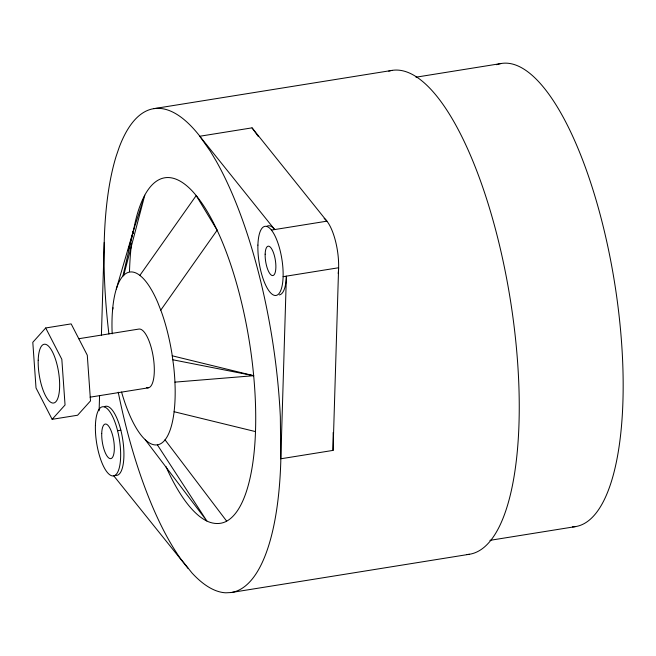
<?xml version="1.0" encoding="UTF-8"?>
<svg xmlns="http://www.w3.org/2000/svg" width="656" height="656" viewBox="0 0 656 656"><rect width="100%" height="100%" fill="white"/><g stroke="black" fill="none" stroke-linecap="round" stroke-linejoin="round"><path stroke-width="0.98" d="M279.3 294.921A34.998 11.505 80.9 0 0 286.385 276.143L280.834 458.782L333.051 450.393L333.182 432.46M99.113 410.746L99.581 395.445M101.409 335.241L104.238 242.392M333.051 450.393L338.611 267.755L283.121 276.668M132.988 233.536C135.308 219.99 138.637 206.378 145.279 194.233A175.004 57.523 80.9 0 1 192.946 191.765C205.139 205.402 213.569 221.884 220.859 238.522A175.004 57.523 80.9 0 1 252.519 364.572C255.332 389.402 256.529 414.453 255.143 439.413A175.004 57.523 80.9 0 1 227.312 520.798C220.285 525.136 211.265 523.947 204.467 519.749A175.004 57.523 80.9 0 1 165.87 466.432M112.176 333.855A87.502 28.757 80.9 0 1 112.266 314.035L112.619 309.271A87.502 28.757 80.9 0 1 116.309 289.001L117.416 285.778A87.502 28.757 80.9 0 1 122.893 276.102L133.685 229.707L144.779 195.209L123.705 275.315M112.586 309.755L113.103 307.779M128.215 250.461L133.685 229.707L116.309 289.001M139.859 275.405L196.201 195.578L217.103 230.141M160.786 310.116L217.136 230.223M45.707 327.967L32.8 342.301L36.023 387.975L52.144 419.323L77.605 415.232L90.503 400.898L87.289 355.224L71.16 323.884L45.707 327.967L61.828 359.316L65.051 404.99L52.144 419.323M122.893 276.102L124.501 274.544A87.502 28.757 80.9 0 1 139.654 275.233L141.712 276.963A87.502 28.757 80.9 0 1 149.945 287.262L151.954 290.633A87.502 28.757 80.9 0 1 157.735 302.416L161.302 311.502A87.502 28.757 80.9 0 1 172.011 354.125L173.569 365.441A87.502 28.757 80.9 0 1 174.939 382.128L175.127 387.524A87.502 28.757 80.9 0 1 174.529 407.622L174.053 412.173A87.502 28.757 80.9 0 1 165.779 438.88L164.262 440.791A87.502 28.757 80.9 0 1 157.374 444.858L155.48 444.957A87.502 28.757 80.9 0 1 145.443 439.93L143.369 437.855A87.502 28.757 80.9 0 1 129.412 414.477L127.6 410.049A87.502 28.757 80.9 0 1 121.573 392.058M153.906 108.642L392.173 70.381M415.97 77.195L501.537 63.46M271.42 230.084L326.909 221.17L252.035 127.854L199.818 136.243L274.684 229.559A34.998 11.505 80.9 0 0 266.82 226.312M78.72 338.734L138.883 329.066A29.75 9.774 80.9 0 1 153.619 359.545A29.75 9.774 80.9 0 1 146.518 387.63M90.102 397.167L148.264 387.827M117.588 430.721L120.852 430.205M489.909 540.347L575.476 526.612M118.244 392.214A245.008 80.532 80.9 0 0 180.416 558.477L191.962 572.934A245.008 80.532 80.9 0 0 225.869 592.803L231.158 592.532L469.417 554.271M174.939 382.128L253.683 375.708L172.257 355.806M172.856 359.783L253.683 375.708M174.094 411.722L255.487 431.599M113.578 475.592L188.174 568.498M165.025 439.832L226.64 521.11M145.23 439.725L206.837 520.938L157.374 444.858M252.035 127.854L258.431 136.653M388.737 71.143A245.008 80.532 80.9 0 1 510.204 298.906A245.008 80.532 80.9 0 1 466.793 554.541M108.904 333.97A245.008 80.532 80.9 0 1 104.042 254.43L104.271 240.096A245.008 80.532 80.9 0 1 116.186 156.136L119.277 147.108A245.008 80.532 80.9 0 1 198.891 135.005L210.363 151.274L215.988 160.704A245.008 80.532 80.9 0 1 280.342 416.896L280.801 461.078A245.008 80.532 80.9 0 1 231.158 592.532M324.154 218.489A34.998 11.505 80.9 0 1 338.193 273.462M104.337 406.777A34.998 11.505 80.9 0 1 122.664 439.085A34.998 11.505 80.9 0 1 115.276 475.313M129.486 271.666A175.004 57.523 80.9 0 1 131.585 243.138M496.633 64.714A234.512 77.08 80.9 0 1 614.221 280.424A234.512 77.08 80.9 0 1 572.45 526.883M101.721 433.444A17.499 5.748 80.9 0 0 110.782 458.626A17.499 5.748 80.9 0 0 111.569 431.951A17.499 5.748 80.9 0 0 101.721 433.444M38.204 360.226A29.75 9.774 80.9 0 0 53.612 403.022A29.75 9.774 80.9 0 0 54.948 357.684A29.75 9.774 80.9 0 0 38.204 360.226M95.415 425.555A34.998 11.505 80.9 0 0 113.545 475.903A34.998 11.505 80.9 0 0 115.12 422.562A34.998 11.505 80.9 0 0 95.415 425.555M257.906 245.098A34.998 11.505 80.9 0 0 276.037 295.446A34.998 11.505 80.9 0 0 277.603 242.105A34.998 11.505 80.9 0 0 257.906 245.098M265.155 254.175A14.875 4.887 80.9 0 0 272.863 275.569A14.875 4.887 80.9 0 0 273.527 252.896A14.875 4.887 80.9 0 0 265.155 254.175"/></g></svg>
